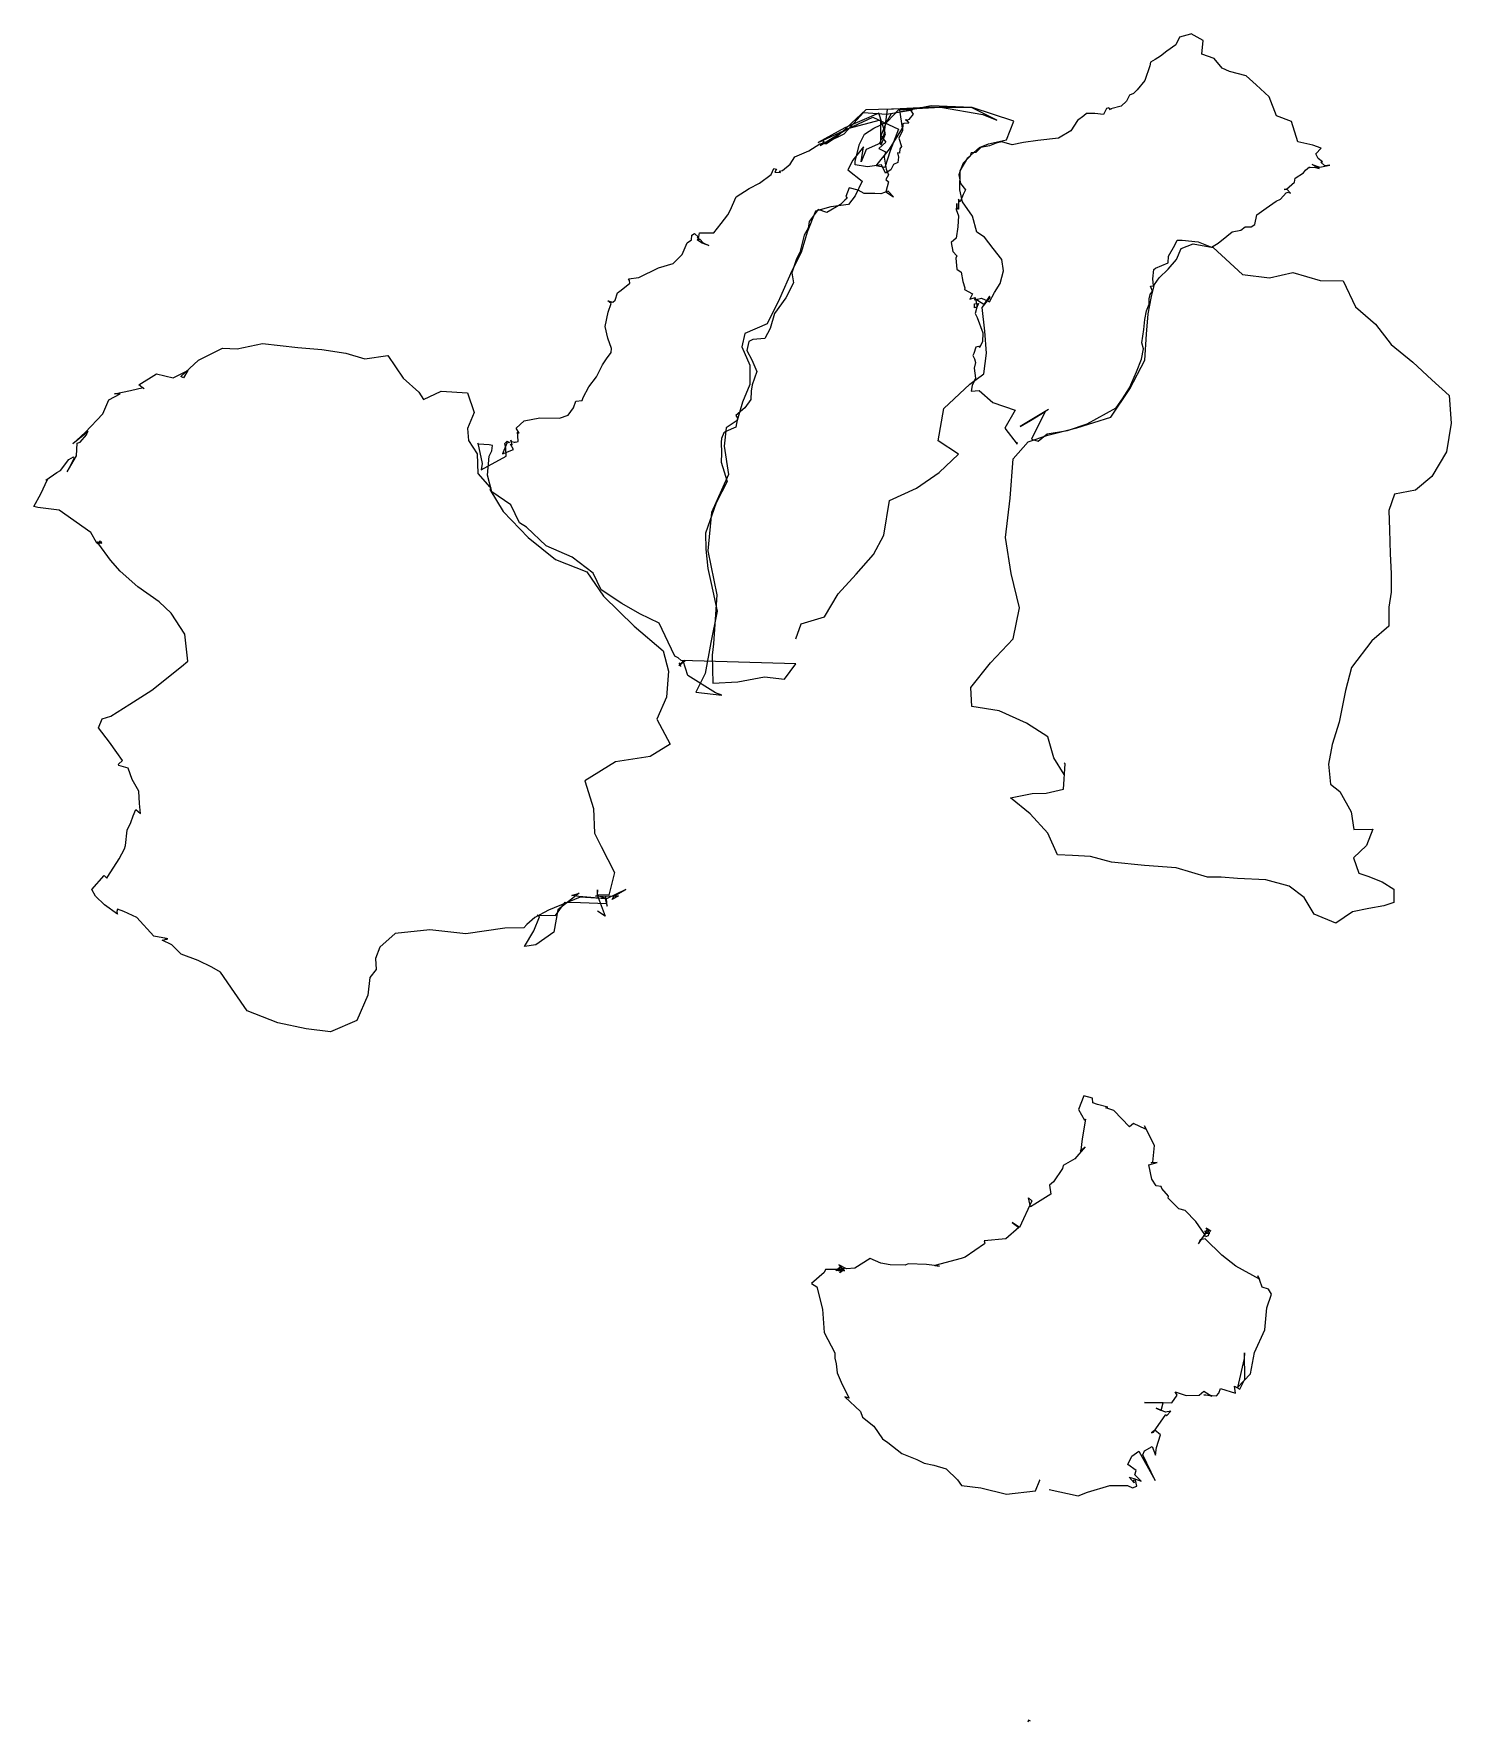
# Model space of a CAD drawing. Extents: x 541927 to 542952, y 1839896 to 1841116.
import ezdxf

# ---------------------------------------------------------------- set-up
doc = ezdxf.new("R2010")
doc.units = 0
doc.layers.add('Tracklog', color=7, linetype='Continuous')

msp = doc.modelspace()

# ---------------------------------------------------------------- linework, layer by layer
at = {"layer": 'Tracklog'}
for p, q in [((542752.8, 1841108.4), (542746.3, 1841103.7)), ((542755.5, 1841113.8), (542752.8, 1841108.4)), ((542758.3, 1841114.6), (542755.5, 1841113.8)), ((542760.8, 1841115.2), (542758.3, 1841114.6)), ((542763.4, 1841116.1), (542760.8, 1841115.2)), ((542764.1, 1841116.3), (542763.4, 1841116.1)), ((542772.7, 1841111.5), (542764.1, 1841116.3)), ((542771.8, 1841101.5), (542772.7, 1841111.5)), ((542734.7, 1841095.7), (542734.1, 1841093.2)), ((542738, 1841097.7), (542734.7, 1841095.7)), ((542741.8, 1841100.1), (542738, 1841097.7)), ((542746.3, 1841103.7), (542741.8, 1841100.1)), ((542780.7, 1841098.4), (542771.8, 1841101.5)), ((542786.3, 1841091.5), (542780.7, 1841098.4)), ((542734.1, 1841093.2), (542730.5, 1841082.6)), ((542791.7, 1841088.9), (542786.3, 1841091.5)), ((542803.8, 1841085.9), (542791.7, 1841088.9)), ((542811, 1841079.3), (542803.8, 1841085.9)), ((542719.5, 1841072), (542717.2, 1841067.6)), ((542722.3, 1841073.1), (542719.5, 1841072)), ((542724.9, 1841075.8), (542722.3, 1841073.1)), ((542730.5, 1841082.6), (542724.9, 1841075.8)), ((542820.4, 1841070.6), (542811, 1841079.3)), ((542528.7, 1841061.3), (542507.9, 1841041.8)), ((542513.2, 1841044), (542527.1, 1841059.4)), ((542538.2, 1841059), (542513.7, 1841048.4)), ((542527.1, 1841059.4), (542543.8, 1841058.1)), ((542565.6, 1841062.3), (542528.7, 1841061.3)), ((542543.1, 1841043.9), (542538.2, 1841059)), ((542544.2, 1841061.5), (542541.7, 1841043.4)), ((542543.8, 1841058.1), (542562.6, 1841061.2)), ((542572.4, 1841062.9), (542544.2, 1841061.5)), ((542544.3, 1841052.5), (542552.7, 1841061.6)), ((542576, 1841064.2), (542547.1, 1841058.5)), ((542552.7, 1841061.6), (542582.8, 1841063.2)), ((542553.3, 1841061.4), (542565.6, 1841062.3)), ((542555.3, 1841048.1), (542553.3, 1841061.4)), ((542562.6, 1841061.2), (542561.1, 1841061.1)), ((542561.1, 1841061.1), (542563, 1841058.2)), ((542605.7, 1841063), (542572.4, 1841062.9)), ((542605.2, 1841063.1), (542576, 1841064.2)), ((542582.8, 1841063.2), (542613.4, 1841058)), ((542623.5, 1841053.8), (542605.2, 1841063.1)), ((542635.8, 1841053.2), (542605.7, 1841063)), ((542702.8, 1841062.2), (542700.6, 1841058)), ((542704.5, 1841062.7), (542702.8, 1841062.2)), ((542705.7, 1841061.4), (542704.5, 1841062.7)), ((542706, 1841062.1), (542705.7, 1841061.4)), ((542713.3, 1841063.9), (542706, 1841062.1)), ((542717.2, 1841067.6), (542713.3, 1841063.9)), ((542825.7, 1841057), (542820.4, 1841070.6)), ((542513.7, 1841048.4), (542494.3, 1841037.7)), ((542495.8, 1841035.5), (542515.8, 1841047.8)), ((542509.5, 1841044.6), (542533.9, 1841055.9)), ((542515.8, 1841047.8), (542539.4, 1841054)), ((542527.8, 1841043.8), (542534.7, 1841048)), ((542533.9, 1841055.9), (542552.3, 1841047.3)), ((542534.7, 1841048), (542544.3, 1841052.5)), ((542539.4, 1841054), (542539.4, 1841037.2)), ((542543.4, 1841052.1), (542539.7, 1841042.5)), ((542547.1, 1841058.5), (542543.4, 1841052.1)), ((542545.8, 1841032.9), (542555.3, 1841048.1)), ((542552.3, 1841047.3), (542546.4, 1841031.7)), ((542555.6, 1841051.1), (542555.3, 1841046.3)), ((542556.2, 1841051.5), (542555.6, 1841051.1)), ((542559.8, 1841051.7), (542556.2, 1841051.5)), ((542558, 1841053.4), (542557.8, 1841054.2)), ((542557.8, 1841054.2), (542559.8, 1841051.7)), ((542559.9, 1841054.2), (542558, 1841053.4)), ((542563, 1841058.2), (542559.9, 1841054.2)), ((542613.4, 1841058), (542623.5, 1841053.8)), ((542630.5, 1841039.7), (542635.8, 1841053.2)), ((542681.8, 1841053.5), (542676.9, 1841046.2)), ((542686.4, 1841056.9), (542681.8, 1841053.5)), ((542688.4, 1841058.7), (542686.4, 1841056.9)), ((542694.3, 1841058.7), (542688.4, 1841058.7)), ((542700.6, 1841058), (542694.3, 1841058.7)), ((542836.6, 1841052.9), (542825.7, 1841057)), ((542841, 1841038.1), (542836.6, 1841052.9)), ((542487.6, 1841031.6), (542495.5, 1841036.6)), ((542494.3, 1841037.7), (542509.5, 1841044.6)), ((542495.5, 1841036.6), (542501.4, 1841038.1)), ((542498.6, 1841038.4), (542495.8, 1841035.5)), ((542498.9, 1841036.6), (542498, 1841038.9)), ((542498, 1841038.9), (542498.6, 1841038.4)), ((542500.3, 1841036.7), (542498.9, 1841036.6)), ((542507.9, 1841041.8), (542500.3, 1841036.7)), ((542501.4, 1841038.1), (542513.2, 1841044)), ((542521, 1841024.3), (542524.1, 1841036.5)), ((542524.1, 1841036.5), (542527.8, 1841043.8)), ((542539.4, 1841037.2), (542529.1, 1841032.6)), ((542543.2, 1841037.8), (542538.3, 1841033.4)), ((542541.7, 1841043.4), (542538.6, 1841037.1)), ((542538.6, 1841037.1), (542540, 1841036)), ((542539.7, 1841042.5), (542543.2, 1841037.8)), ((542540, 1841036), (542543.1, 1841043.9)), ((542555.3, 1841046.3), (542552.6, 1841040.9)), ((542552.6, 1841040.9), (542554.7, 1841034.7)), ((542554.7, 1841034.7), (542553.3, 1841033)), ((542611, 1841034), (542617.5, 1841036.6)), ((542618.3, 1841035.2), (542611.9, 1841034)), ((542617.5, 1841036.6), (542630.5, 1841039.7)), ((542623.1, 1841037.1), (542618.3, 1841035.2)), ((542627.2, 1841038.2), (542623.1, 1841037.1)), ((542634.6, 1841036.1), (542627.2, 1841038.2)), ((542642.9, 1841037.7), (542634.6, 1841036.1)), ((542653.1, 1841039.2), (542642.9, 1841037.7)), ((542668, 1841040.7), (542653.1, 1841039.2)), ((542676.9, 1841046.2), (542668, 1841040.7)), ((542852, 1841035.8), (542841, 1841038.1)), ((542857.9, 1841033.7), (542852, 1841035.8)), ((542474.2, 1841022.1), (542477.4, 1841027.3)), ((542477.4, 1841027.3), (542487.6, 1841031.6)), ((542519.5, 1841024.9), (542515.8, 1841017.8)), ((542527.1, 1841034.5), (542519.5, 1841024.9)), ((542521.2, 1841021.5), (542521, 1841024.3)), ((542525.5, 1841023.7), (542527.1, 1841034.5)), ((542529.1, 1841032.6), (542525.5, 1841023.7)), ((542537.1, 1841021.8), (542545.8, 1841032.9)), ((542538.3, 1841033.4), (542543.1, 1841030.9)), ((542543.1, 1841030.9), (542542, 1841027)), ((542542, 1841027), (542543.4, 1841018.3)), ((542546.4, 1841031.7), (542542.5, 1841019.5)), ((542551.9, 1841023.2), (542548.9, 1841021.8)), ((542553.2, 1841030), (542551.7, 1841030.2)), ((542551.7, 1841030.2), (542552.5, 1841027)), ((542552.5, 1841027), (542551.9, 1841023.2)), ((542553.3, 1841033), (542553.2, 1841030)), ((542597, 1841017.1), (542602.6, 1841026.7)), ((542599.1, 1841022.8), (542597.2, 1841018)), ((542604.3, 1841027.8), (542599.1, 1841022.8)), ((542602.6, 1841026.7), (542611, 1841034)), ((542605, 1841030.1), (542604.3, 1841027.8)), ((542608.3, 1841030.5), (542605, 1841030.1)), ((542611.9, 1841034), (542608.3, 1841030.5)), ((542854.1, 1841029.4), (542857.9, 1841033.7)), ((542855.9, 1841026), (542854.1, 1841029.4)), ((542859, 1841023.6), (542855.9, 1841026)), ((542857.7, 1841023.4), (542859, 1841023.6)), ((542860.6, 1841020.8), (542857.7, 1841023.4)), ((542452, 1841008.2), (542460.3, 1841014.6)), ((542460.3, 1841014.6), (542462.2, 1841018.8)), ((542462.2, 1841018.8), (542464.1, 1841018.3)), ((542464.1, 1841018.3), (542463.1, 1841016.2)), ((542463.1, 1841016.2), (542467, 1841016.1)), ((542466.2, 1841017), (542468.6, 1841017.5)), ((542467, 1841016.1), (542466.2, 1841017)), ((542468.6, 1841017.5), (542474.2, 1841022.1)), ((542515.8, 1841017.8), (542526.2, 1841009.7)), ((542529.9, 1841020.1), (542521.2, 1841021.5)), ((542540.2, 1841021.5), (542529.9, 1841020.1)), ((542536.2, 1841020.9), (542537.1, 1841021.8)), ((542542.5, 1841019.5), (542536.2, 1841020.9)), ((542543, 1841015.6), (542540.2, 1841021.5)), ((542546.9, 1841018), (542543, 1841015.6)), ((542545.1, 1841014.2), (542543.3, 1841010.9)), ((542543.3, 1841010.9), (542545.1, 1841009.3)), ((542543.4, 1841018.3), (542545.1, 1841014.2)), ((542548.9, 1841021.8), (542546.9, 1841018)), ((542597.2, 1841018), (542596, 1841014.3)), ((542596, 1841014.3), (542597.2, 1841008)), ((542596.8, 1841003.5), (542597, 1841017.1)), ((542838.8, 1841009), (542839.2, 1841011.9)), ((542839.2, 1841011.9), (542845.3, 1841015.8)), ((542845.3, 1841015.8), (542846.6, 1841017.7)), ((542846.6, 1841017.7), (542849.6, 1841020)), ((542849.6, 1841020), (542849.8, 1841019.7)), ((542849.8, 1841019.7), (542852.8, 1841019.9)), ((542856.6, 1841018.8), (542851.4, 1841021.8)), ((542851.4, 1841021.8), (542857.1, 1841019.8)), ((542852.8, 1841019.9), (542856.6, 1841018.8)), ((542857.1, 1841019.8), (542864.2, 1841021.4)), ((542864.2, 1841021.4), (542860.6, 1841020.8)), ((542430.8, 1840988.4), (542435, 1840998.4)), ((542435, 1840998.4), (542444.5, 1841004.4)), ((542444.5, 1841004.4), (542452, 1841008.2)), ((542516.7, 1841004.9), (542514.3, 1840998.7)), ((542514.3, 1840998.7), (542515.3, 1840997.4)), ((542521.2, 1840999.2), (542516.2, 1840992.8)), ((542523.3, 1841003.2), (542516.7, 1841004.9)), ((542526.2, 1841009.7), (542521.2, 1840999.2)), ((542527.5, 1841000.7), (542523.3, 1841003.2)), ((542535.2, 1841000.7), (542527.5, 1841000.7)), ((542539.6, 1841000.6), (542535.2, 1841000.7)), ((542545, 1841002.5), (542539.6, 1841000.6)), ((542544.3, 1841005.6), (542543.2, 1841002)), ((542543.2, 1841002), (542548.7, 1840998.4)), ((542545.1, 1841009.3), (542544.3, 1841005.6)), ((542548.7, 1840998.4), (542545, 1841002.5)), ((542598.6, 1840994.9), (542596.8, 1841003.5)), ((542599.1, 1841000.1), (542597.1, 1840994.9)), ((542597.2, 1841008), (542600.8, 1841003.4)), ((542600.8, 1841003.4), (542599.1, 1841000.1)), ((542828.6, 1840996.7), (542832.6, 1841001.3)), ((542833.1, 1841003.9), (542831.3, 1841003.7)), ((542831.3, 1841003.7), (542833, 1841003.9)), ((542832.6, 1841001.3), (542834.1, 1841001.8)), ((542833, 1841003.9), (542838.8, 1841009)), ((542835.8, 1841001), (542833.1, 1841003.9)), ((542834.1, 1841001.8), (542835.8, 1841001)), ((542429.1, 1840985.3), (542430.8, 1840988.4)), ((542492.3, 1840988.1), (542486.3, 1840972.9)), ((542494.4, 1840989.3), (542487.8, 1840980.5)), ((542503.6, 1840991.1), (542492.3, 1840988.1)), ((542500.6, 1840987.1), (542494.4, 1840989.3)), ((542510.6, 1840992.8), (542500.6, 1840987.1)), ((542516.2, 1840992.8), (542503.6, 1840991.1)), ((542513.7, 1840996), (542510.6, 1840992.8)), ((542515.3, 1840997.4), (542513.7, 1840996)), ((542594.5, 1840993.6), (542594, 1840989.3)), ((542594, 1840989.3), (542595.7, 1840984.6)), ((542595, 1840989.4), (542594.5, 1840993.6)), ((542595.7, 1840989.6), (542595, 1840989.4)), ((542595.8, 1840996.6), (542595.7, 1840989.6)), ((542597.1, 1840994.9), (542595.8, 1840996.6)), ((542606, 1840984.4), (542598.6, 1840994.9)), ((542811.5, 1840985.5), (542818.2, 1840990.3)), ((542818.2, 1840990.3), (542825.5, 1840995.3)), ((542825.5, 1840995.3), (542828.6, 1840996.7)), ((542418.8, 1840972.4), (542424.3, 1840979.2)), ((542424.3, 1840979.2), (542429.1, 1840985.3)), ((542487, 1840975.7), (542484.1, 1840970.8)), ((542487.8, 1840980.5), (542487, 1840975.7)), ((542595.4, 1840976.8), (542594.2, 1840968.5)), ((542595.7, 1840984.6), (542595.4, 1840976.8)), ((542609, 1840972.8), (542606, 1840984.4)), ((542793.7, 1840973.2), (542799.9, 1840974.3)), ((542799.9, 1840974.3), (542803, 1840976.6)), ((542803, 1840976.6), (542807.4, 1840976.7)), ((542807.4, 1840976.7), (542810, 1840978.4)), ((542810, 1840978.4), (542811.5, 1840985.5)), ((542395.9, 1840956.6), (542399.7, 1840965.1)), ((542399.7, 1840965.1), (542402.8, 1840967.2)), ((542402.8, 1840967.2), (542403, 1840970.8)), ((542403, 1840970.8), (542404.9, 1840972)), ((542404.9, 1840972), (542407.8, 1840969.2)), ((542407.8, 1840969.2), (542406.8, 1840969.6)), ((542406.8, 1840969.6), (542408, 1840967.9)), ((542407.1, 1840967), (542408, 1840969.4)), ((542410.4, 1840965), (542407.1, 1840967)), ((542408, 1840969.4), (542408.6, 1840972.4)), ((542408, 1840967.9), (542408.8, 1840967.9)), ((542408.6, 1840972.4), (542418.8, 1840972.4)), ((542408.8, 1840967.9), (542411.1, 1840965.2)), ((542413.8, 1840963.7), (542410.4, 1840965)), ((542411.1, 1840965.2), (542415.4, 1840963.1)), ((542415.4, 1840963.1), (542413.8, 1840963.7)), ((542484.1, 1840970.8), (542481, 1840958.2)), ((542486.3, 1840972.9), (542482, 1840958.1)), ((542594.2, 1840968.5), (542590.5, 1840965.5)), ((542590.5, 1840965.5), (542591.8, 1840958.9)), ((542614.5, 1840969.3), (542609, 1840972.8)), ((542620.9, 1840961), (542614.5, 1840969.3)), ((542747.6, 1840955.5), (542752.1, 1840963.4)), ((542752.1, 1840963.4), (542753.8, 1840967)), ((542753.8, 1840967), (542757.6, 1840967.1)), ((542756.8, 1840961), (542765.5, 1840964.4)), ((542757.6, 1840967.1), (542769.1, 1840965.9)), ((542765.5, 1840964.4), (542779.9, 1840961.8)), ((542769.1, 1840965.9), (542778.8, 1840962)), ((542778.8, 1840962), (542783.5, 1840965)), ((542779.9, 1840961.8), (542801.2, 1840942.2)), ((542783.5, 1840965), (542789.8, 1840969.9)), ((542789.8, 1840969.9), (542793.7, 1840973.2)), ((542378.9, 1840947.1), (542389.6, 1840950.3)), ((542389.6, 1840950.3), (542395.9, 1840956.6)), ((542482, 1840958.1), (542475.2, 1840944.8)), ((542478.6, 1840953.5), (542475.4, 1840943.5)), ((542481, 1840958.2), (542478.6, 1840953.5)), ((542591.8, 1840958.9), (542594.7, 1840955.8)), ((542594.7, 1840955.8), (542593.8, 1840954.1)), ((542593.8, 1840954.1), (542594.5, 1840946.1)), ((542627.2, 1840953), (542620.9, 1840961)), ((542628.3, 1840944.8), (542627.2, 1840953)), ((542738.3, 1840946.9), (542747.3, 1840950.6)), ((542747.3, 1840950.6), (542747.6, 1840955.5)), ((542747.4, 1840946.1), (542753.5, 1840953.2)), ((542753.5, 1840953.2), (542756.8, 1840961)), ((542357.3, 1840939.1), (542364.6, 1840940.1)), ((542357.9, 1840937.8), (542357.3, 1840939.1)), ((542358.2, 1840936), (542357.9, 1840937.8)), ((542364.6, 1840940.1), (542378.9, 1840947.1)), ((542475.2, 1840944.8), (542466.3, 1840924.6)), ((542475.4, 1840943.5), (542476.6, 1840936.3)), ((542594.5, 1840946.1), (542597.6, 1840944)), ((542597.6, 1840944), (542598.9, 1840937.3)), ((542598.9, 1840937.3), (542600.3, 1840932.5)), ((542626, 1840935.7), (542628.3, 1840944.8)), ((542736.4, 1840939.2), (542737.1, 1840945.8)), ((542736.8, 1840934.1), (542736.4, 1840939.2)), ((542737.1, 1840945.8), (542738.3, 1840946.9)), ((542737.4, 1840935), (542740.8, 1840939.9)), ((542740.8, 1840939.9), (542747.4, 1840946.1)), ((542801.2, 1840942.2), (542820.6, 1840939.9)), ((542820.6, 1840939.9), (542837.5, 1840943.6)), ((542837.5, 1840943.6), (542857.3, 1840937.9)), ((542857.3, 1840937.9), (542874, 1840937.7)), ((542874, 1840937.7), (542882.9, 1840918.9)), ((542347.6, 1840923.8), (542349.3, 1840929)), ((542349.3, 1840929), (542351.8, 1840930.9)), ((542351.8, 1840930.9), (542358.2, 1840936)), ((542471, 1840925.5), (542462.8, 1840914)), ((542476.6, 1840936.3), (542471, 1840925.5)), ((542600.3, 1840932.5), (542600.2, 1840931.4)), ((542600.2, 1840931.4), (542605.9, 1840928.2)), ((542605.9, 1840928.2), (542604.1, 1840924.5)), ((542604.1, 1840924.5), (542607.9, 1840925.6)), ((542607.3, 1840923.9), (542612.3, 1840925.2)), ((542607.9, 1840925.6), (542609.2, 1840918.9)), ((542612.3, 1840925.2), (542618.1, 1840922.4)), ((542612.9, 1840918.4), (542618.7, 1840925.6)), ((542618.1, 1840926.7), (542614, 1840920.5)), ((542618.1, 1840922.4), (542621.7, 1840929.2)), ((542618.7, 1840925.6), (542618.1, 1840926.7)), ((542621.7, 1840929.2), (542626, 1840935.7)), ((542732.9, 1840913.9), (542735.3, 1840926.3)), ((542733.6, 1840924.6), (542734.3, 1840927.7)), ((542734.3, 1840927.7), (542736.1, 1840930.1)), ((542734.5, 1840933.7), (542736.8, 1840934.1)), ((542736.1, 1840930.1), (542734.5, 1840933.7)), ((542735.3, 1840926.3), (542737.4, 1840935)), ((542340.3, 1840904.6), (542342.6, 1840915)), ((542344.8, 1840921.4), (542342.2, 1840923.2)), ((542342.2, 1840923.2), (542345.9, 1840922.2)), ((542342.6, 1840915), (542344.8, 1840921.4)), ((542345.9, 1840922.2), (542347.6, 1840923.8)), ((542466.3, 1840924.6), (542457.5, 1840906.7)), ((542462.8, 1840914), (542459.7, 1840903.3)), ((542607.7, 1840924.6), (542607.3, 1840923.9)), ((542607.3, 1840921.1), (542610.3, 1840921.4)), ((542607.3, 1840918.2), (542607.3, 1840921.1)), ((542609.2, 1840918.9), (542607.3, 1840918.2)), ((542614, 1840920.5), (542607.7, 1840924.6)), ((542609.1, 1840918.7), (542607.9, 1840914.1)), ((542607.9, 1840914.1), (542609.3, 1840911.1)), ((542610.3, 1840921.4), (542609.1, 1840918.7)), ((542614.8, 1840901.3), (542612.9, 1840918.4)), ((542730.4, 1840909.6), (542731.6, 1840916)), ((542731.6, 1840916), (542733.7, 1840920.9)), ((542731.7, 1840899), (542732.9, 1840913.9)), ((542733.7, 1840920.9), (542733.6, 1840924.6)), ((542882.9, 1840918.9), (542897.2, 1840906.4)), ((542342.2, 1840896.2), (542340.3, 1840904.6)), ((542457.5, 1840906.7), (542441.3, 1840899.7)), ((542459.7, 1840903.3), (542455.9, 1840896)), ((542609.3, 1840911.1), (542613.3, 1840900.2)), ((542616.1, 1840885.4), (542614.8, 1840901.3)), ((542728.3, 1840892.9), (542729.8, 1840902.5)), ((542729.8, 1840902.5), (542730.4, 1840909.6)), ((542897.2, 1840906.4), (542908.6, 1840891.7)), ((542046.4, 1840880.4), (542063.6, 1840888.9)), ((542063.6, 1840888.9), (542074.2, 1840888.6)), ((542074.2, 1840888.6), (542092.7, 1840892.4)), ((542092.7, 1840892.4), (542118.1, 1840889.4)), ((542118.1, 1840889.4), (542135.6, 1840888.1)), ((542135.6, 1840888.1), (542152.9, 1840885.3)), ((542344.9, 1840888.8), (542342.2, 1840896.2)), ((542344.6, 1840885.8), (542344.9, 1840888.8)), ((542441.3, 1840899.7), (542439.2, 1840890)), ((542439.2, 1840890), (542445, 1840876.6)), ((542444.2, 1840893.9), (542442.8, 1840887.2)), ((542447, 1840895.3), (542444.2, 1840893.9)), ((542455.9, 1840896), (542447, 1840895.3)), ((542608.4, 1840889.6), (542606.8, 1840885.2)), ((542611.5, 1840890.4), (542608.4, 1840889.6)), ((542613.2, 1840893.5), (542611, 1840889.5)), ((542611, 1840889.5), (542611.5, 1840890.4)), ((542613.3, 1840900.2), (542613.2, 1840893.5)), ((542728.2, 1840881), (542729.6, 1840888.4)), ((542729.6, 1840888.4), (542728.3, 1840892.9)), ((542730.4, 1840880.4), (542731.7, 1840899)), ((542908.6, 1840891.7), (542924.2, 1840878.9)), ((542033.5, 1840868.4), (542046.4, 1840880.4)), ((542152.9, 1840885.3), (542166.5, 1840881.2)), ((542166.5, 1840881.2), (542183.2, 1840883.7)), ((542183.2, 1840883.7), (542194.3, 1840867.2)), ((542334.1, 1840868.3), (542338.5, 1840877)), ((542338.5, 1840877), (542341.3, 1840881.3)), ((542341.3, 1840881.3), (542344.6, 1840885.8)), ((542442.8, 1840887.2), (542446.4, 1840880.5)), ((542445, 1840876.6), (542444.9, 1840862.8)), ((542446.4, 1840880.5), (542449.9, 1840872.2)), ((542606.8, 1840885.2), (542606.1, 1840883.6)), ((542606.1, 1840883.6), (542607.4, 1840881.4)), ((542608.1, 1840878.6), (542607.1, 1840874.5)), ((542607.4, 1840881.4), (542608.1, 1840878.6)), ((542614.2, 1840870.5), (542616.1, 1840885.4)), ((542719.6, 1840859.6), (542730.4, 1840880.4)), ((542724.4, 1840872), (542728.2, 1840881)), ((542924.2, 1840878.9), (542938, 1840866.2)), ((542003.3, 1840862.6), (542015.9, 1840870.5)), ((542015.9, 1840870.5), (542028.1, 1840867.6)), ((542028.1, 1840867.6), (542038.6, 1840872.9)), ((542035.6, 1840867.6), (542033.5, 1840868.4)), ((542038.6, 1840872.9), (542035.6, 1840867.6)), ((542194.3, 1840867.2), (542205.7, 1840857.1)), ((542328.6, 1840861), (542334.1, 1840868.3)), ((542449.9, 1840872.2), (542446.6, 1840862.4)), ((542604, 1840862.9), (542614.2, 1840870.5)), ((542608, 1840867.3), (542605.6, 1840861.9)), ((542607.1, 1840874.5), (542608, 1840867.3)), ((542719.3, 1840860.2), (542724.4, 1840872)), ((542938, 1840866.2), (542950.4, 1840854.8)), ((541977.3, 1840841.5), (541981.5, 1840851.6)), ((541981.5, 1840851.6), (541989.6, 1840855.9)), ((541985.7, 1840856.1), (541997.1, 1840858.4)), ((541989.6, 1840855.9), (541985.7, 1840856.1)), ((541997.1, 1840858.4), (542006.3, 1840860.6)), ((542006.9, 1840859.7), (542003.3, 1840862.6)), ((542006.3, 1840860.6), (542006.9, 1840859.7)), ((542205.7, 1840857.1), (542209, 1840851.8)), ((542209, 1840851.8), (542221.9, 1840857.9)), ((542221.9, 1840857.9), (542240.8, 1840856.7)), ((542240.8, 1840856.7), (542245.7, 1840842.6)), ((542323.7, 1840851.1), (542324.4, 1840853.4)), ((542324.4, 1840853.4), (542328.6, 1840861)), ((542444.9, 1840862.8), (542439.6, 1840849.9)), ((542445.6, 1840851.8), (542441.3, 1840845.9)), ((542445.8, 1840858), (542445.6, 1840851.8)), ((542446.6, 1840862.4), (542445.8, 1840858)), ((542585.1, 1840845.4), (542604, 1840862.9)), ((542605.6, 1840861.9), (542604.9, 1840857.9)), ((542604.9, 1840857.9), (542610.8, 1840858.3)), ((542610.8, 1840858.3), (542620.5, 1840849.6)), ((542706, 1840839.1), (542719.6, 1840859.6)), ((542709.8, 1840845.9), (542714.3, 1840852.3)), ((542714.3, 1840852.3), (542719.3, 1840860.2)), ((542950.4, 1840854.8), (542952, 1840834.8)), ((541964.5, 1840828), (541977.3, 1840841.5)), ((542245.7, 1840842.6), (542240.8, 1840831)), ((542307.4, 1840838.4), (542313.7, 1840840.5)), ((542313.7, 1840840.5), (542317.4, 1840845.9)), ((542317.4, 1840845.9), (542319.2, 1840850.7)), ((542319.2, 1840850.7), (542323.7, 1840851.1)), ((542441.3, 1840845.9), (542434.8, 1840840.3)), ((542434.8, 1840840.3), (542435.9, 1840838.3)), ((542439.6, 1840849.9), (542435.8, 1840836.8)), ((542581.1, 1840822), (542585.1, 1840845.4)), ((542620.5, 1840849.6), (542636.7, 1840844.1)), ((542636.7, 1840844.1), (542629.4, 1840831.1)), ((542660.8, 1840844.7), (542640.3, 1840832.3)), ((542647.9, 1840836.7), (542658.4, 1840843.2)), ((542658.4, 1840843.2), (542648.5, 1840823.1)), ((542688.8, 1840834.3), (542709.8, 1840845.9)), ((541966.5, 1840828.7), (541955.4, 1840819.8)), ((541955.4, 1840819.8), (541964.5, 1840828)), ((541965.4, 1840826.3), (541965.8, 1840827.7)), ((541965.8, 1840827.7), (541966.5, 1840828.7)), ((542240.8, 1840831), (542241.5, 1840822.3)), ((542275.9, 1840831.2), (542281.7, 1840836.5)), ((542278.1, 1840827.6), (542275.9, 1840831.2)), ((542277.2, 1840825.5), (542276.9, 1840828.2)), ((542276.9, 1840828.2), (542278.1, 1840827.6)), ((542281.7, 1840836.5), (542293, 1840838.7)), ((542293, 1840838.7), (542307.4, 1840838.4)), ((542426.2, 1840827.7), (542424.4, 1840823.8)), ((542427.7, 1840828.8), (542426.2, 1840827.7)), ((542427.8, 1840831.5), (542426.4, 1840818.2)), ((542434.7, 1840832), (542427.7, 1840828.8)), ((542435.8, 1840836.8), (542427.8, 1840831.5)), ((542435.9, 1840838.3), (542434.7, 1840832)), ((542629.4, 1840831.1), (542638.1, 1840819.7)), ((542640.3, 1840832.3), (542647.9, 1840836.7)), ((542659.9, 1840827), (542674.5, 1840829.5)), ((542660.3, 1840826.1), (542681.4, 1840831.3)), ((542674.5, 1840829.5), (542688.8, 1840834.3)), ((542681.4, 1840831.3), (542706, 1840839.1)), ((542952, 1840834.8), (542948.5, 1840814.1)), ((541958.2, 1840811.1), (541958.6, 1840820.2)), ((541958.6, 1840820.2), (541960.9, 1840821.1)), ((541960.9, 1840821.1), (541965.4, 1840826.3)), ((542241.5, 1840822.3), (542247.9, 1840812.5)), ((542248.8, 1840819.6), (542248.2, 1840820.2)), ((542248.2, 1840820.2), (542251.5, 1840805.5)), ((542256.5, 1840819), (542248.8, 1840819.6)), ((542258.8, 1840818.6), (542256.5, 1840819)), ((542258.3, 1840814.7), (542258.8, 1840818.6)), ((542269.2, 1840820.4), (542266.1, 1840812.7)), ((542266.1, 1840812.7), (542274, 1840815.8)), ((542267.7, 1840820), (542269.4, 1840821.8)), ((542268.6, 1840816.8), (542267.7, 1840820)), ((542268.8, 1840810.9), (542268.6, 1840816.8)), ((542271.3, 1840820.8), (542269.2, 1840820.4)), ((542269.4, 1840821.8), (542271.3, 1840820.8)), ((542274, 1840815.8), (542271.8, 1840819.6)), ((542271.8, 1840819.6), (542273, 1840819.2)), ((542273, 1840819.2), (542272.2, 1840822.4)), ((542272.2, 1840822.4), (542272.7, 1840821.6)), ((542272.7, 1840821.6), (542275.4, 1840821.1)), ((542274.3, 1840820.9), (542277.4, 1840821.6)), ((542275.4, 1840821.1), (542274.3, 1840820.9)), ((542277.4, 1840821.6), (542277.2, 1840825.5)), ((542424.4, 1840823.8), (542424.3, 1840821.1)), ((542424.3, 1840821.1), (542424.5, 1840813.2)), ((542426.4, 1840818.2), (542429.4, 1840797.6)), ((542595.8, 1840812.3), (542581.1, 1840822)), ((542635.3, 1840809), (542646.1, 1840821.4)), ((542638.1, 1840819.7), (542638.1, 1840821.1)), ((542646.1, 1840821.4), (542660.3, 1840826.1)), ((542648.5, 1840823.1), (542653.5, 1840821.7)), ((542653.5, 1840821.7), (542659.9, 1840827)), ((541946.6, 1840800.6), (541952.5, 1840808.5)), ((541951.3, 1840799.5), (541958.2, 1840811.1)), ((541956.2, 1840809.2), (541951.3, 1840799.5)), ((541952.5, 1840808.5), (541955.9, 1840810.4)), ((541955.9, 1840810.4), (541956.2, 1840809.2)), ((542247.9, 1840812.5), (542248.3, 1840798.4)), ((542250.7, 1840801.1), (542268.8, 1840810.9)), ((542251.5, 1840805.5), (542250.7, 1840801.1)), ((542255.3, 1840797.2), (542256.5, 1840811)), ((542256.5, 1840811), (542258.3, 1840814.7)), ((542424.5, 1840813.2), (542424.1, 1840806.5)), ((542424.1, 1840806.5), (542428.5, 1840792.5)), ((542581.9, 1840799.2), (542595.8, 1840812.3)), ((542633.2, 1840780.5), (542635.3, 1840809)), ((542948.5, 1840814.1), (542938, 1840796.3)), ((541932.3, 1840783.8), (541937.2, 1840794)), ((541935.9, 1840793.5), (541943.9, 1840799.1)), ((541937.2, 1840794), (541935.9, 1840793.5)), ((541943.9, 1840799.1), (541946.6, 1840800.6)), ((542248.3, 1840798.4), (542257, 1840788.4)), ((542258.3, 1840785.1), (542255.3, 1840797.2)), ((542429.4, 1840797.6), (542417.2, 1840770.2)), ((542428.5, 1840792.5), (542420.5, 1840777.3)), ((542565.4, 1840787.9), (542581.9, 1840799.2)), ((542938, 1840796.3), (542926.2, 1840786.4)), ((541927.3, 1840774.6), (541932.3, 1840783.8)), ((542257.4, 1840789.2), (542256.7, 1840788.7)), ((542256.7, 1840788.7), (542257.7, 1840788.2)), ((542257.7, 1840788.2), (542256.9, 1840786.9)), ((542256.9, 1840786.9), (542266.7, 1840770.9)), ((542257, 1840788.4), (542257.4, 1840789.2)), ((542272.2, 1840775.8), (542258.3, 1840785.1)), ((542541.9, 1840753.8), (542546, 1840778.9)), ((542546, 1840778.9), (542565.4, 1840787.9)), ((542629.8, 1840752.1), (542633.2, 1840780.5)), ((542911.1, 1840783.5), (542907, 1840771.6)), ((542926.2, 1840786.4), (542911.1, 1840783.5)), ((541930.1, 1840773.9), (541927.3, 1840774.6)), ((541945.7, 1840772), (541930.1, 1840773.9)), ((541968.4, 1840755.7), (541945.7, 1840772)), ((542266.7, 1840770.9), (542284.6, 1840752.2)), ((542278.5, 1840762.8), (542272.2, 1840775.8)), ((542420.5, 1840777.3), (542412.9, 1840755.3)), ((542417.2, 1840770.2), (542414.5, 1840742.5)), ((542907, 1840771.6), (542907.4, 1840757.6)), ((541972.7, 1840748.4), (541968.4, 1840755.7)), ((542283.4, 1840759.6), (542278.5, 1840762.8)), ((542297.6, 1840746), (542283.4, 1840759.6)), ((542412.9, 1840755.3), (542413.2, 1840743.8)), ((542534.3, 1840739.9), (542541.9, 1840753.8)), ((542907.4, 1840757.6), (542907.8, 1840740.2)), ((541974.7, 1840748.5), (541972.7, 1840748.4)), ((541974.4, 1840748.7), (541972.9, 1840748.1)), ((541972.9, 1840748.1), (541972.9, 1840748.4)), ((541972.9, 1840748.4), (541974.1, 1840747.6)), ((541974.3, 1840747.8), (541973, 1840749)), ((541973, 1840749), (541974.9, 1840748.8)), ((541975.6, 1840749.5), (541973.2, 1840747.7)), ((541973.2, 1840747.7), (541974.4, 1840748.7)), ((541974.1, 1840747.6), (541974.3, 1840747.8)), ((541974.4, 1840747.4), (541975.6, 1840749.5)), ((541982.8, 1840735.8), (541974.4, 1840747.4)), ((541974.5, 1840748.7), (541975.1, 1840749.8)), ((541975.6, 1840748.6), (541974.5, 1840748.7)), ((541975.1, 1840747.8), (541974.7, 1840748.5)), ((541974.9, 1840748.8), (541975, 1840748.8)), ((541975, 1840748.8), (541975.7, 1840749.2)), ((541975.1, 1840749.8), (541975.1, 1840747.8)), ((541975.6, 1840748.5), (541975.4, 1840748.2)), ((541975.4, 1840748.2), (541976, 1840748.2)), ((541976.2, 1840748.7), (541975.6, 1840748.5)), ((541976.4, 1840747.9), (541975.6, 1840748.6)), ((541975.7, 1840749.2), (541976.2, 1840748.7)), ((541976, 1840748.2), (541976.4, 1840747.9)), ((542284.6, 1840752.2), (542304.5, 1840736.1)), ((542316.5, 1840737.9), (542297.6, 1840746)), ((542413.2, 1840743.8), (542414.5, 1840729.6)), ((542414.5, 1840742.5), (542421.1, 1840710.7)), ((542633.8, 1840726.2), (542629.8, 1840752.1)), ((541989.7, 1840727.8), (541982.8, 1840735.8)), ((542304.5, 1840736.1), (542327.1, 1840727.4)), ((542331.7, 1840726.3), (542316.5, 1840737.9)), ((542414.5, 1840729.6), (542417.1, 1840718.8)), ((542521.8, 1840725.5), (542534.3, 1840739.9)), ((542907.8, 1840740.2), (542908.5, 1840726.1)), ((542002.4, 1840716.5), (541989.7, 1840727.8)), ((542327.1, 1840727.4), (542339.2, 1840709.7)), ((542337.4, 1840714.4), (542331.7, 1840726.3)), ((542417.1, 1840718.8), (542421.3, 1840698.9)), ((542508.7, 1840711.4), (542521.8, 1840725.5)), ((542639.8, 1840701.2), (542633.8, 1840726.2)), ((542908.5, 1840726.1), (542908.7, 1840712.7)), ((542017.8, 1840705.6), (542002.4, 1840716.5)), ((542026.7, 1840697.3), (542017.8, 1840705.6)), ((542352.5, 1840704.3), (542337.4, 1840714.4)), ((542339.2, 1840709.7), (542361.3, 1840687.9)), ((542421.1, 1840710.7), (542418.6, 1840675.2)), ((542498.8, 1840694.7), (542508.7, 1840711.4)), ((542908.7, 1840712.7), (542907, 1840701.7)), ((542036.5, 1840682.3), (542026.7, 1840697.3)), ((542365.3, 1840697), (542352.5, 1840704.3)), ((542379.5, 1840690.2), (542365.3, 1840697)), ((542421.3, 1840698.9), (542416.7, 1840676.2)), ((542482, 1840689.8), (542498.8, 1840694.7)), ((542635.4, 1840678.8), (542639.8, 1840701.2)), ((542907, 1840701.7), (542907, 1840688.1)), ((542038.7, 1840662.6), (542036.5, 1840682.3)), ((542361.3, 1840687.9), (542382.4, 1840670.2)), ((542386, 1840676.5), (542379.5, 1840690.2)), ((542478.2, 1840678.9), (542482, 1840689.8)), ((542907, 1840688.1), (542894.6, 1840677.5)), ((542382.4, 1840670.2), (542386.2, 1840655.4)), ((542390.6, 1840666.4), (542386, 1840676.5)), ((542416.7, 1840676.2), (542412.6, 1840653.9)), ((542418.6, 1840675.2), (542417.6, 1840667.1)), ((542618.9, 1840661.5), (542635.4, 1840678.8)), ((542894.6, 1840677.5), (542879.9, 1840658.1)), ((542012.7, 1840641.8), (542034.1, 1840658.8)), ((542034.1, 1840658.8), (542038.7, 1840662.6)), ((542393.1, 1840665.2), (542390.6, 1840666.4)), ((542395.2, 1840663.3), (542393.1, 1840665.2)), ((542393.5, 1840659.5), (542394.8, 1840660.2)), ((542394.1, 1840659.9), (542393.5, 1840659.5)), ((542394.8, 1840660.2), (542393.9, 1840661.5)), ((542393.9, 1840661.5), (542394.7, 1840659.2)), ((542398.2, 1840663.1), (542394.1, 1840659.9)), ((542394.4, 1840660.1), (542398.2, 1840663.1)), ((542396.7, 1840663), (542394.4, 1840660.1)), ((542394.7, 1840659.2), (542394.7, 1840658.9)), ((542478.1, 1840660.8), (542395.2, 1840663.3)), ((542400.1, 1840652.4), (542396.7, 1840663)), ((542417.6, 1840667.1), (542418.2, 1840646.9)), ((542470.1, 1840649.8), (542478.1, 1840660.8)), ((542604.8, 1840643.8), (542618.9, 1840661.5)), ((542879.9, 1840658.1), (542875.5, 1840641.5)), ((542386.2, 1840655.4), (542384.7, 1840636.6)), ((542420, 1840639.9), (542400.1, 1840652.4)), ((542412.6, 1840653.9), (542405.9, 1840640.3)), ((542418.2, 1840646.9), (542436.2, 1840647.7)), ((542436.2, 1840647.7), (542455.6, 1840651.4)), ((542455.6, 1840651.4), (542470.1, 1840649.8)), ((541982.9, 1840623), (541996.6, 1840631.7)), ((541996.6, 1840631.7), (542012.7, 1840641.8)), ((542384.7, 1840636.6), (542377.6, 1840620.7)), ((542405.9, 1840640.3), (542424.7, 1840638.1)), ((542424.7, 1840638.1), (542420, 1840639.9)), ((542605.5, 1840629.9), (542604.8, 1840643.8)), ((542875.5, 1840641.5), (542871, 1840618.6)), ((541974, 1840614.5), (541976.8, 1840621.1)), ((541976.8, 1840621.1), (541982.9, 1840623)), ((542377.6, 1840620.7), (542387.3, 1840602.8)), ((542625.2, 1840626.8), (542605.5, 1840629.9)), ((542645, 1840617.9), (542625.2, 1840626.8)), ((541982.1, 1840604.1), (541974, 1840614.5)), ((542660.4, 1840607.9), (542645, 1840617.9)), ((542664.8, 1840592.9), (542660.4, 1840607.9)), ((542871, 1840618.6), (542866, 1840602.5)), ((541987.4, 1840596.6), (541982.1, 1840604.1)), ((541991.5, 1840591), (541987.4, 1840596.6)), ((542387.3, 1840602.8), (542372.8, 1840593.9)), ((542866, 1840602.5), (542863.3, 1840588.2)), ((541988.5, 1840588.3), (541991.5, 1840591)), ((541988.8, 1840587.2), (541988.5, 1840588.3)), ((541995.6, 1840585.3), (541988.8, 1840587.2)), ((541998.4, 1840577.1), (541995.6, 1840585.3)), ((542347.7, 1840589.9), (542325.6, 1840576.1)), ((542372.8, 1840593.9), (542347.7, 1840589.9)), ((542672.3, 1840580.7), (542664.8, 1840592.9)), ((542671.7, 1840570.2), (542672.8, 1840588.4)), ((542672.8, 1840588.4), (542672.2, 1840589.1)), ((542863.3, 1840588.2), (542864.8, 1840573.7)), ((542003.1, 1840568.7), (541998.4, 1840577.1)), ((542325.6, 1840576.1), (542331.9, 1840556.3)), ((542864.8, 1840573.7), (542871.4, 1840568.6)), ((542003.7, 1840559.9), (542003.1, 1840568.7)), ((542004.3, 1840552.6), (542003.7, 1840559.9)), ((542633.3, 1840564), (542649.1, 1840567)), ((542647.7, 1840552.4), (542633.3, 1840564)), ((542649.1, 1840567), (542659.2, 1840567.4)), ((542659.2, 1840567.4), (542671.7, 1840570.2)), ((542871.4, 1840568.6), (542879.6, 1840553.9)), ((541997.4, 1840546.1), (541999.2, 1840550.8)), ((541999.2, 1840550.8), (542001.1, 1840555.5)), ((542001.1, 1840555.5), (542004.3, 1840552.6)), ((542331.9, 1840556.3), (542332.7, 1840538.4)), ((542660.3, 1840538.3), (542647.7, 1840552.4)), ((542879.6, 1840553.9), (542881.7, 1840541.1)), ((541993.5, 1840529.5), (541994.7, 1840540.6)), ((541994.7, 1840540.6), (541997.4, 1840546.1)), ((542332.7, 1840538.4), (542337.5, 1840528.8)), ((542667.3, 1840522.6), (542660.3, 1840538.3)), ((542881.7, 1840541.1), (542895.3, 1840541.2)), ((542895.3, 1840541.2), (542890.7, 1840529.5)), ((541988.9, 1840519.8), (541992.9, 1840527.1)), ((541992.9, 1840527.1), (541993.5, 1840529.5)), ((542337.5, 1840528.8), (542347.2, 1840509.9)), ((542678.3, 1840522.2), (542667.3, 1840522.6)), ((542691.2, 1840521.5), (542678.3, 1840522.2)), ((542890.7, 1840529.5), (542881.4, 1840520.5)), ((541980.9, 1840507.1), (541988.9, 1840519.8)), ((542347.2, 1840509.9), (542343, 1840493.5)), ((542706.5, 1840517.4), (542691.2, 1840521.5)), ((542730.3, 1840514.9), (542706.5, 1840517.4)), ((542753.1, 1840513.2), (542730.3, 1840514.9)), ((542775.8, 1840506.5), (542753.1, 1840513.2)), ((542881.4, 1840520.5), (542885.2, 1840509.5)), ((541969.3, 1840497.7), (541978.2, 1840507.8)), ((541971.8, 1840492.9), (541969.3, 1840497.7)), ((541978.2, 1840507.8), (541980.2, 1840505.8)), ((541980.2, 1840505.8), (541980.9, 1840507.1)), ((542334.9, 1840497.5), (542334.6, 1840493.8)), ((542334.7, 1840493.7), (542334.9, 1840497.5)), ((542355.3, 1840497.7), (542341.4, 1840491)), ((542346.3, 1840492.6), (542355.3, 1840497.7)), ((542785.7, 1840506.5), (542775.8, 1840506.5)), ((542797.5, 1840505.7), (542785.7, 1840506.5)), ((542818, 1840504.6), (542797.5, 1840505.7)), ((542834.9, 1840500), (542818, 1840504.6)), ((542845.7, 1840491.9), (542834.9, 1840500)), ((542885.2, 1840509.5), (542891.7, 1840507.2)), ((542891.7, 1840507.2), (542902.1, 1840503.1)), ((542902.1, 1840503.1), (542910.4, 1840498)), ((542910.4, 1840498), (542910.4, 1840488.2)), ((541978.3, 1840486.5), (541971.8, 1840492.9)), ((541987.7, 1840479.7), (541978.3, 1840486.5)), ((542322.3, 1840492.2), (542299.5, 1840482.7)), ((542304.4, 1840478.8), (542311.4, 1840488.5)), ((542321.6, 1840494.9), (542306.1, 1840483)), ((542311.4, 1840488.5), (542322.5, 1840488.3)), ((542316.2, 1840493.2), (542321.6, 1840494.9)), ((542316.4, 1840493.4), (542316.2, 1840493.2)), ((542321.2, 1840492.5), (542316.4, 1840493.4)), ((542341.4, 1840491), (542321.2, 1840492.5)), ((542341.2, 1840491), (542322.3, 1840492.2)), ((542322.5, 1840488.3), (542341.3, 1840487.5)), ((542333.4, 1840492.8), (542349.9, 1840493.1)), ((542334.2, 1840492.9), (542333.4, 1840492.8)), ((542335, 1840493.1), (542334.2, 1840492.9)), ((542343, 1840493.5), (542334.6, 1840493.8)), ((542334.6, 1840493.8), (542334.7, 1840493.7)), ((542334.6, 1840493.8), (542340.3, 1840478.4)), ((542341.4, 1840491.2), (542335, 1840493.1)), ((542340.9, 1840493.1), (542340.4, 1840491.1)), ((542340.4, 1840491.1), (542341.8, 1840485.5)), ((542341.3, 1840487.5), (542340.9, 1840493.1)), ((542341.8, 1840485.5), (542341.2, 1840491)), ((542349.9, 1840493.1), (542345.3, 1840490.5)), ((542345.3, 1840490.5), (542346.7, 1840492.7)), ((542346.7, 1840492.7), (542346.3, 1840492.6)), ((542852.9, 1840479.8), (542845.7, 1840491.9)), ((542903.4, 1840485.9), (542892.5, 1840483.8)), ((542910.4, 1840488.2), (542903.4, 1840485.9)), ((541987.7, 1840483.5), (541987.2, 1840481.7)), ((541987.2, 1840481.7), (541987.5, 1840480.2)), ((541987.5, 1840480.2), (541987.7, 1840479.7)), ((541992.4, 1840481.7), (541987.7, 1840483.5)), ((542001.8, 1840477.5), (541992.4, 1840481.7)), ((542014.1, 1840463.9), (542001.8, 1840477.5)), ((542289.4, 1840477.3), (542283.8, 1840472.3)), ((542288.7, 1840467.7), (542292.9, 1840477.8)), ((542299.5, 1840482.7), (542289.4, 1840477.3)), ((542292.9, 1840477.8), (542291.2, 1840479.2)), ((542291.2, 1840479.2), (542304.4, 1840478.8)), ((542306.1, 1840483), (542303.2, 1840466.9)), ((542340.3, 1840478.4), (542334.8, 1840481.9)), ((542868.6, 1840473.2), (542852.9, 1840479.8)), ((542880.7, 1840481.6), (542868.6, 1840473.2)), ((542892.5, 1840483.8), (542880.7, 1840481.6)), ((542023.2, 1840462.3), (542014.1, 1840463.9)), ((542020.1, 1840460.9), (542023.5, 1840461.7)), ((542027.1, 1840457.6), (542020.1, 1840460.9)), ((542022.1, 1840462.1), (542023.2, 1840462.3)), ((542024.3, 1840462), (542022.1, 1840462.1)), ((542023.5, 1840461.7), (542024.3, 1840462)), ((542188.5, 1840465.9), (542177.5, 1840455.9)), ((542213.6, 1840468.4), (542188.5, 1840465.9)), ((542239.6, 1840465.5), (542213.6, 1840468.4)), ((542267.8, 1840469.6), (542239.6, 1840465.5)), ((542281.6, 1840469.9), (542267.8, 1840469.6)), ((542283.8, 1840472.3), (542281.6, 1840469.9)), ((542282, 1840456.4), (542288.7, 1840467.7)), ((542303.2, 1840466.9), (542290.3, 1840457.7)), ((542033.7, 1840450.8), (542027.1, 1840457.6)), ((542046.2, 1840446.3), (542033.7, 1840450.8)), ((542177.5, 1840455.9), (542174.4, 1840447.7)), ((542290.3, 1840457.7), (542282, 1840456.4)), ((542056.1, 1840441.6), (542046.2, 1840446.3)), ((542062.3, 1840437.8), (542056.1, 1840441.6)), ((542072.3, 1840423.3), (542062.3, 1840437.8)), ((542174.8, 1840439.7), (542170.1, 1840434)), ((542174.4, 1840447.7), (542174.8, 1840439.7)), ((542170.1, 1840434), (542168.7, 1840421.2)), ((542081.6, 1840410), (542072.3, 1840423.3)), ((542168.7, 1840421.2), (542160.7, 1840402.9)), ((542103.6, 1840401.2), (542081.6, 1840410)), ((542124.3, 1840396.9), (542103.6, 1840401.2)), ((542160.7, 1840402.9), (542141.8, 1840394.8)), ((542141.8, 1840394.8), (542124.3, 1840396.9)), ((542686.5, 1840348.5), (542682.6, 1840338.7)), ((542692.7, 1840346.7), (542686.5, 1840348.5)), ((542692.9, 1840343.5), (542692.7, 1840346.7)), ((542696.3, 1840342.2), (542692.9, 1840343.5)), ((542703.8, 1840340.3), (542696.3, 1840342.2)), ((542702.4, 1840339.9), (542703.8, 1840340.3)), ((542708.1, 1840338), (542702.4, 1840339.9)), ((542682.6, 1840338.7), (542686.9, 1840330.9)), ((542687.5, 1840331.5), (542685.2, 1840317.4)), ((542686.9, 1840330.9), (542687.5, 1840331.5)), ((542719.3, 1840326), (542708.1, 1840338)), ((542722.3, 1840328.5), (542719.3, 1840326)), ((542731.1, 1840324.5), (542722.3, 1840328.5)), ((542737.6, 1840312.5), (542730.2, 1840326.7)), ((542730.2, 1840326.7), (542731.1, 1840324.5)), ((542685.2, 1840317.4), (542684.2, 1840309.3)), ((542680, 1840303), (542671.4, 1840298)), ((542687.3, 1840311.5), (542680, 1840303)), ((542683.8, 1840308.5), (542687.3, 1840311.5)), ((542684.2, 1840309.3), (542683.8, 1840308.5)), ((542736.3, 1840300.5), (542737.6, 1840312.5)), ((542671, 1840295.9), (542664.5, 1840286.4)), ((542671.4, 1840298), (542671, 1840295.9)), ((542733.3, 1840298.6), (542739.4, 1840300.2)), ((542735.5, 1840288.3), (542733.3, 1840298.6)), ((542735.1, 1840300.1), (542736.3, 1840300.5)), ((542739.4, 1840300.2), (542735.1, 1840300.1)), ((542664.5, 1840286.4), (542661.6, 1840284)), ((542661.6, 1840284), (542662.6, 1840277.3)), ((542738.6, 1840283.3), (542735.5, 1840288.3)), ((542742.4, 1840282.9), (542738.6, 1840283.3)), ((542742.7, 1840281.4), (542742.4, 1840282.9)), ((542747.6, 1840275.9), (542742.7, 1840281.4)), ((542648.7, 1840272.6), (542639.8, 1840253.4)), ((542647.9, 1840268.3), (542646.3, 1840274.8)), ((542646.3, 1840274.8), (542648.7, 1840272.6)), ((542651, 1840270.1), (542647.9, 1840268.3)), ((542662.6, 1840277.3), (542651, 1840270.1)), ((542747.4, 1840274.4), (542747.6, 1840275.9)), ((542755.2, 1840266.7), (542747.4, 1840274.4)), ((542759.7, 1840265.6), (542755.2, 1840266.7)), ((542767.3, 1840257.7), (542759.7, 1840265.6)), ((542639.5, 1840253.4), (542629.9, 1840245)), ((542639.8, 1840253.4), (542634.7, 1840256.9)), ((542634.7, 1840256.9), (542639.5, 1840253.4)), ((542773.8, 1840248.3), (542767.3, 1840257.7)), ((542614.5, 1840241.5), (542600.5, 1840231.8)), ((542629.9, 1840245), (542614.4, 1840243.6)), ((542614.4, 1840243.6), (542614.9, 1840241.9)), ((542614.9, 1840241.9), (542614.5, 1840241.5)), ((542769.2, 1840241.5), (542775.3, 1840250.3)), ((542770.6, 1840244.3), (542769.2, 1840241.5)), ((542774.2, 1840245), (542770.6, 1840244.3)), ((542774.4, 1840246.6), (542773.8, 1840248.3)), ((542775.3, 1840250.3), (542773.9, 1840249)), ((542773.9, 1840249), (542777.4, 1840249.2)), ((542776.1, 1840252.2), (542774, 1840250.2)), ((542774, 1840250.2), (542774.1, 1840251)), ((542774.1, 1840251), (542774.3, 1840248.9)), ((542786.1, 1840233.3), (542774.2, 1840245)), ((542774.3, 1840248.9), (542776, 1840250.3)), ((542776.2, 1840247.2), (542774.4, 1840246.6)), ((542777.4, 1840249.2), (542774.8, 1840253)), ((542774.8, 1840253), (542778.1, 1840250.7)), ((542776, 1840250.3), (542776.8, 1840249.8)), ((542778.1, 1840250.7), (542776.1, 1840252.2)), ((542776.8, 1840249.8), (542776.2, 1840247.2)), ((542531.9, 1840230.9), (542520.8, 1840223.8)), ((542539.6, 1840227.4), (542531.9, 1840230.9)), ((542597.7, 1840231), (542578.7, 1840225.8)), ((542600.5, 1840231.8), (542597.7, 1840231)), ((542796.3, 1840225.3), (542786.1, 1840233.3)), ((542498.6, 1840220.8), (542489.5, 1840212.7)), ((542499.7, 1840222.9), (542498.6, 1840220.8)), ((542513.1, 1840223), (542499.7, 1840222.9)), ((542507.1, 1840222.3), (542509.1, 1840223.3)), ((542508.9, 1840222), (542507.1, 1840222.3)), ((542508.5, 1840223.1), (542510.9, 1840225.1)), ((542510.3, 1840224.7), (542508.5, 1840223.1)), ((542512.1, 1840222), (542508.9, 1840222)), ((542509.1, 1840223.3), (542512.6, 1840222.8)), ((542514.8, 1840223.3), (542509.3, 1840226.2)), ((542509.3, 1840226.2), (542510.5, 1840225.1)), ((542510.9, 1840225.1), (542509.4, 1840224.3)), ((542509.4, 1840224.3), (542509.4, 1840223.6)), ((542509.4, 1840223.6), (542511.4, 1840221.4)), ((542510, 1840220.5), (542511.4, 1840223.3)), ((542511.4, 1840221.4), (542510, 1840220.5)), ((542512.2, 1840222.9), (542510.3, 1840224.7)), ((542510.5, 1840225.1), (542512.2, 1840222.9)), ((542513.1, 1840223.7), (542510.8, 1840223)), ((542510.8, 1840223), (542512.1, 1840222)), ((542511.3, 1840222.9), (542513.1, 1840223)), ((542512.6, 1840222.8), (542511.3, 1840222.9)), ((542511.4, 1840223.4), (542513.1, 1840223.7)), ((542513.4, 1840221.9), (542511.4, 1840223.4)), ((542511.4, 1840223.3), (542511.5, 1840222.6)), ((542511.5, 1840222.6), (542513.4, 1840221.9)), ((542520.8, 1840223.8), (542514.8, 1840223.3)), ((542546.3, 1840226.3), (542539.6, 1840227.4)), ((542557.2, 1840226.1), (542546.3, 1840226.3)), ((542559.5, 1840227), (542557.2, 1840226.1)), ((542572.6, 1840226.5), (542559.5, 1840227)), ((542582.1, 1840225.3), (542572.6, 1840226.5)), ((542578.7, 1840225.8), (542582.1, 1840225.3)), ((542813.3, 1840216), (542796.3, 1840225.3)), ((542813.7, 1840215), (542812.1, 1840218.4)), ((542812.1, 1840218.4), (542813.3, 1840216)), ((542489.5, 1840212.7), (542493.3, 1840210.5)), ((542493.3, 1840210.5), (542497.4, 1840194.3)), ((542815.4, 1840210.2), (542813.7, 1840215)), ((542819.9, 1840208.7), (542815.4, 1840210.2)), ((542818.7, 1840195.3), (542822.1, 1840205)), ((542822.1, 1840205), (542819.9, 1840208.7)), ((542497.4, 1840194.3), (542498.7, 1840177.3)), ((542817.2, 1840179.2), (542818.7, 1840195.3)), ((542498.7, 1840177.3), (542506.3, 1840162.7)), ((542809.8, 1840163), (542817.2, 1840179.2)), ((542506.3, 1840162.7), (542506.3, 1840158.9)), ((542506.3, 1840158.9), (542507.4, 1840154.8)), ((542802.2, 1840158.7), (542797.5, 1840137.7)), ((542802.5, 1840162.7), (542802.2, 1840158.7)), ((542802.8, 1840143.6), (542802.5, 1840162.7)), ((542807, 1840147.5), (542809.8, 1840163)), ((542507.4, 1840154.8), (542508.1, 1840148.2)), ((542508.1, 1840148.2), (542511.8, 1840139.9)), ((542797.5, 1840137.7), (542807, 1840147.5)), ((542799.1, 1840136.5), (542802.8, 1840143.6)), ((542511.8, 1840139.9), (542516.8, 1840129.8)), ((542750, 1840126.5), (542753.8, 1840132.1)), ((542753.8, 1840132.1), (542752.5, 1840134.5)), ((542752.5, 1840134.5), (542760.4, 1840131.9)), ((542760.4, 1840131.9), (542769.9, 1840132.2)), ((542769.9, 1840132.2), (542773.1, 1840134.9)), ((542773.1, 1840134.9), (542778.9, 1840131.3)), ((542778.9, 1840131.3), (542773.2, 1840132.3)), ((542773.2, 1840132.3), (542782.3, 1840131.7)), ((542782.3, 1840131.7), (542783.9, 1840133.6)), ((542783.9, 1840133.6), (542785.3, 1840136.8)), ((542785.3, 1840136.8), (542796, 1840133.6)), ((542796, 1840133.6), (542795.4, 1840138.5)), ((542795.4, 1840138.5), (542799.1, 1840136.5)), ((542516.8, 1840129.8), (542513.6, 1840131)), ((542513.6, 1840131), (542525, 1840120.2)), ((542525, 1840120.2), (542526.5, 1840116.3)), ((542743.7, 1840126.6), (542730.2, 1840126.7)), ((542730.2, 1840126.7), (542750, 1840126.5)), ((542745.5, 1840119.8), (542738.8, 1840122.8)), ((542738.8, 1840122.8), (542742.4, 1840120.9)), ((542742.4, 1840120.9), (542743.7, 1840126.6)), ((542749.4, 1840120.4), (542745.5, 1840119.8)), ((542746.1, 1840117.1), (542749.4, 1840120.4)), ((542526.5, 1840116.3), (542534.7, 1840109.7)), ((542534.7, 1840109.7), (542540.8, 1840100.6)), ((542736.7, 1840105.3), (542745.8, 1840118.1)), ((542745.8, 1840118.1), (542746.1, 1840117.1)), ((542540.8, 1840100.6), (542544.7, 1840097.8)), ((542544.7, 1840097.8), (542554.9, 1840089.8)), ((542730.3, 1840091.8), (542735.9, 1840095)), ((542737.7, 1840106.7), (542735.2, 1840104.9)), ((542735.2, 1840104.9), (542736.7, 1840105.3)), ((542735.9, 1840095), (542738.3, 1840088.8)), ((542741.8, 1840103.3), (542737.7, 1840106.7)), ((542738.9, 1840094.2), (542741.8, 1840103.3)), ((542554.9, 1840089.8), (542565.7, 1840085.5)), ((542565.7, 1840085.5), (542571, 1840082.9)), ((542571, 1840082.9), (542577.9, 1840081.5)), ((542718.3, 1840082), (542721.2, 1840088)), ((542721.2, 1840088), (542726.2, 1840091.5)), ((542726.2, 1840091.5), (542738, 1840070.5)), ((542729.1, 1840088.9), (542730.3, 1840091.8)), ((542738, 1840070.5), (542729.1, 1840088.9)), ((542738.3, 1840088.8), (542738.9, 1840094.2)), ((542577.9, 1840081.5), (542586.9, 1840078.9)), ((542586.9, 1840078.9), (542595.1, 1840070.8)), ((542595.1, 1840070.8), (542597.9, 1840066.8)), ((542651.4, 1840063), (542654.5, 1840070.6)), ((542654.5, 1840070.6), (542654.2, 1840070.5)), ((542724.3, 1840077.6), (542718.3, 1840082)), ((542722.9, 1840068.7), (542719.1, 1840072.9)), ((542719.1, 1840072.9), (542722.5, 1840071.8)), ((542723.8, 1840070.6), (542722.1, 1840070.4)), ((542722.1, 1840070.4), (542722.9, 1840068.7)), ((542722.5, 1840071.8), (542727.8, 1840069.8)), ((542723.2, 1840074.5), (542724.3, 1840077.6)), ((542727.8, 1840069.8), (542723.2, 1840074.5)), ((542724.8, 1840066.4), (542723.8, 1840070.6)), ((542597.9, 1840066.8), (542611.9, 1840065.2)), ((542611.9, 1840065.2), (542630.5, 1840060.4)), ((542630.5, 1840060.4), (542651.4, 1840063)), ((542661.4, 1840064), (542682.2, 1840059.3)), ((542682.2, 1840059.3), (542689, 1840061.9)), ((542689, 1840061.9), (542705.3, 1840066.9)), ((542705.3, 1840066.9), (542717.9, 1840066.9)), ((542717.9, 1840066.9), (542721.7, 1840065.2)), ((542721.7, 1840065.2), (542724.8, 1840066.4)), ((542646.3, 1839897.2), (542645.8, 1839895.6)), ((542647.9, 1839896.5), (542646.3, 1839897.2))]:
    msp.add_line(p, q, dxfattribs=at)

doc.saveas('drawing.dxf')
